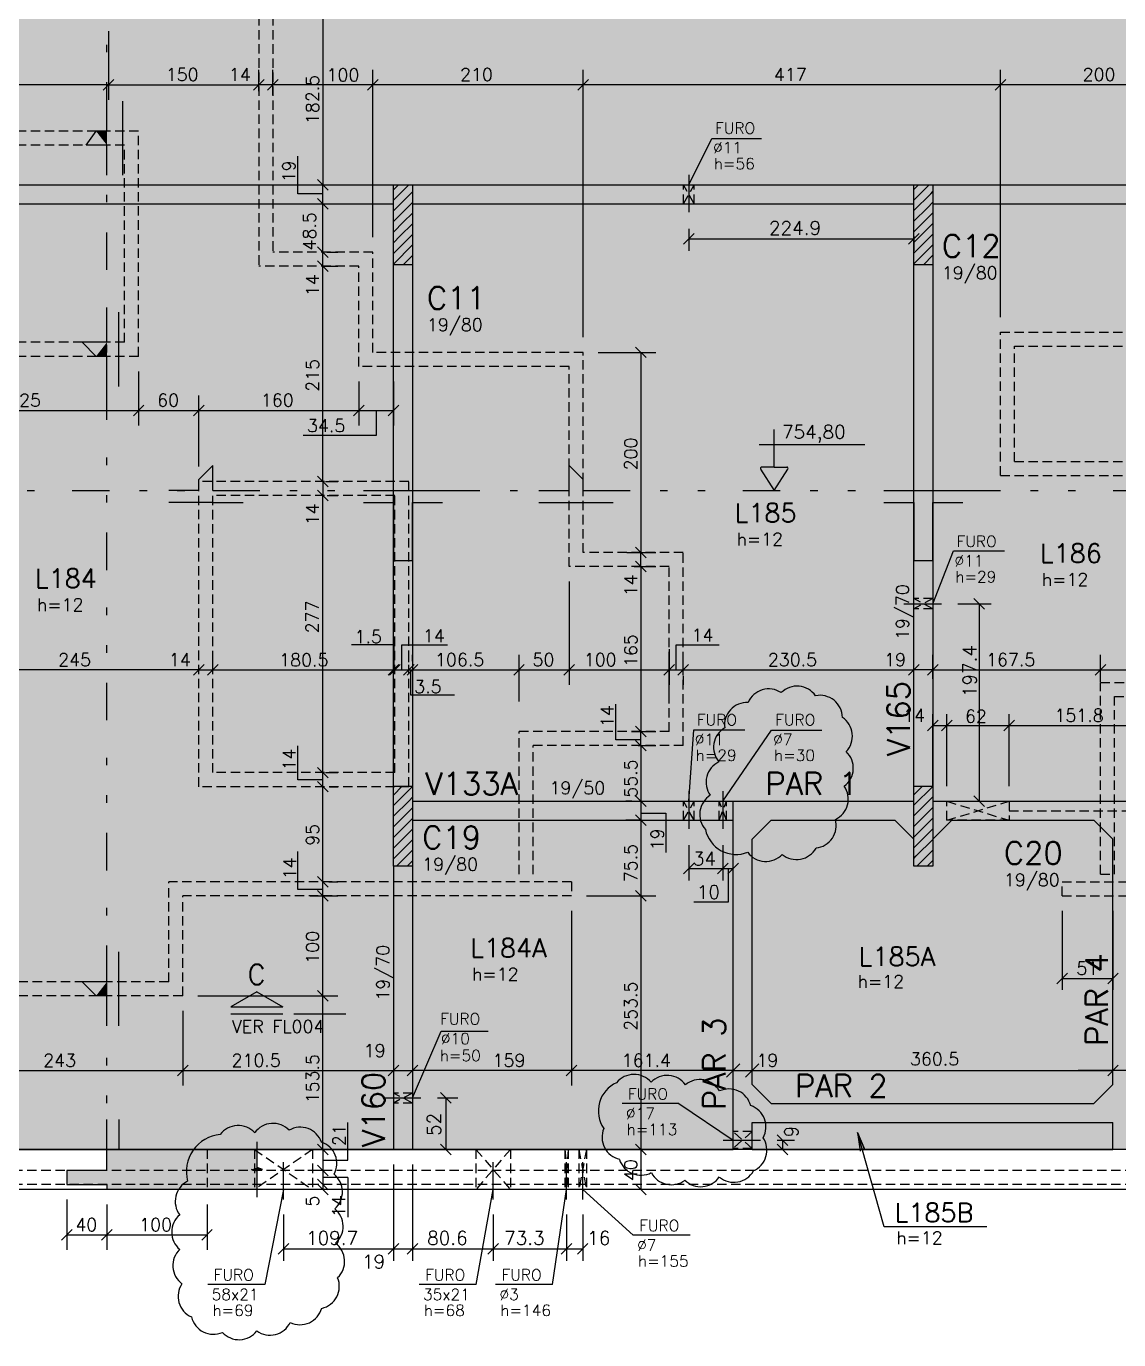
# Model space of a CAD drawing. Extents: x 64041 to 73506, y 0 to 6308.
# Drawn here: x 65851 to 66943, y 1358 to 2670 of the extents above; entities that cross this region are included whole.
import ezdxf

# ---------------------------------------------------------------- set-up
doc = ezdxf.new("R2010")
doc.units = 0
doc.header["$LTSCALE"] = 75
doc.header["$MEASUREMENT"] = 0
doc.linetypes.add('ESTILO_TQS_0004', pattern=[2, 0.5, -0.4, 0.1, -0.4, 0.1, -0.5])
doc.linetypes.add('HIDDEN2', pattern=[0.1875, 0.125, -0.0625])
doc.layers.get('0').update_dxf_attribs({"color": 3, "linetype": 'CONTINUOUS'})
for name, color, linetype in [('1', 3, 'CONTINUOUS'), ('200', 1, 'HIDDEN2'), ('205', 1, 'ESTILO_TQS_0004'), ('210', 3, 'HIDDEN2'), ('212', 3, 'CONTINUOUS'), ('213', 3, 'CONTINUOUS'), ('216', 3, 'CONTINUOUS'), ('220', 5, 'CONTINUOUS'), ('221', 1, 'CONTINUOUS'), ('222', 6, 'CONTINUOUS'), ('226', 4, 'CONTINUOUS'), ('231', 1, 'CONTINUOUS'), ('233', 6, 'CONTINUOUS'), ('249', 1, 'CONTINUOUS'), ('250', 1, 'CONTINUOUS'), ('253', 253, 'CONTINUOUS')]:
    doc.layers.add(name, color=color, linetype=linetype)
doc.layers.add('112', color=7, linetype='CONTINUOUS', true_color=0x9bed9e)
doc.styles.get("Standard").update_dxf_attribs({"font": 'ROMANS.SHX'})

# ---------------------------------------------------------------- blocks, each defined once
blk = doc.blocks.new('_HFD8E5DFE43-007', base_point=(210496.960555, 18146.312154))
for p, q in [((210266.009184, 16069.812084), (210281.517733, 16085.320633)), ((210266.009184, 16080.418686), (210270.911131, 16085.320633)), ((210282.79299, 16075.989288), (210285.009184, 16078.205483)), ((210266.009184, 16059.205483), (210282.79299, 16075.989288)), ((210279.489294, 16062.078991), (210285.009184, 16067.598881)), ((210266.009184, 16048.598881), (210279.489294, 16062.078991)), ((210276.185599, 16048.168694), (210285.009184, 16056.992279)), ((210266.009184, 16037.992279), (210276.185599, 16048.168694)), ((210272.881903, 16034.258396), (210285.009184, 16046.385678)), ((210266.009184, 16027.385678), (210272.881903, 16034.258396)), ((210266.274512, 16006.437802), (210285.009184, 16025.172474)), ((210269.578207, 16020.348099), (210285.009184, 16035.779076)), ((210266.009184, 16016.779076), (210269.578207, 16020.348099)), ((210275.763945, 16005.320633), (210285.009184, 16014.565872)), ((210266.009184, 16006.172474), (210266.274512, 16006.437802))]:
    blk.add_line(p, q)
blk = doc.blocks.new('_HFD8E5DFE43-008', base_point=(210496.960555, 18146.312154))
for p, q in [((210786.009184, 16070.0886), (210801.241378, 16085.320794)), ((210786.009184, 16080.695202), (210790.634776, 16085.320794)), ((210802.879067, 16076.351882), (210805.009184, 16078.481999)), ((210786.009184, 16059.481999), (210802.879067, 16076.351882)), ((210799.575372, 16062.441585), (210805.009184, 16067.875397)), ((210786.009184, 16048.875397), (210799.575372, 16062.441585)), ((210796.271676, 16048.531287), (210805.009184, 16057.268795)), ((210786.009184, 16038.268795), (210796.271676, 16048.531287)), ((210792.967981, 16034.62099), (210805.009184, 16046.662193)), ((210786.009184, 16027.662193), (210792.967981, 16034.62099)), ((210786.360589, 16006.800395), (210805.009184, 16025.44899)), ((210789.664285, 16020.710693), (210805.009184, 16036.055592)), ((210786.009184, 16017.055592), (210789.664285, 16020.710693)), ((210795.48759, 16005.320794), (210805.009184, 16014.842388)), ((210786.009184, 16006.44899), (210786.360589, 16006.800395))]:
    blk.add_line(p, q)
blk = doc.blocks.new('_HFD8E5DFE43-015', base_point=(210496.960555, 18146.312154))
for p, q in [((210266.009184, 15486.44899), (210274.880827, 15495.320633)), ((210266.009184, 15475.842388), (210284.860223, 15494.693427)), ((210284.860223, 15494.693427), (210285.009184, 15494.842388)), ((210266.009184, 15465.235786), (210281.556527, 15480.783129)), ((210281.556527, 15480.783129), (210285.009184, 15484.235786)), ((210266.009184, 15454.629185), (210278.252831, 15466.872832)), ((210274.949136, 15452.962535), (210285.009184, 15463.022583)), ((210278.252831, 15466.872832), (210285.009184, 15473.629185)), ((210266.009184, 15444.022583), (210274.949136, 15452.962535)), ((210271.64544, 15439.052237), (210285.009184, 15452.415981)), ((210266.009184, 15433.415981), (210271.64544, 15439.052237)), ((210268.341745, 15425.14194), (210285.009184, 15441.80938)), ((210266.009184, 15422.80938), (210268.341745, 15425.14194)), ((210269.127039, 15415.320633), (210285.009184, 15431.202778)), ((210279.733641, 15415.320633), (210285.009184, 15420.596176))]:
    blk.add_line(p, q)
blk = doc.blocks.new('_HFD8E5DFE43-016', base_point=(210496.960555, 18146.312154))
for p, q in [((210786.059071, 15486.775393), (210794.604311, 15495.320633)), ((210786.059071, 15476.168791), (210805.011776, 15495.121496)), ((210805.011776, 15495.121496), (210805.059071, 15495.168791)), ((210786.059071, 15465.562189), (210801.708081, 15481.211199)), ((210798.404385, 15467.300901), (210805.059071, 15473.955588)), ((210801.708081, 15481.211199), (210805.059071, 15484.562189)), ((210786.059071, 15454.955588), (210798.404385, 15467.300901)), ((210795.100689, 15453.390604), (210805.059071, 15463.348986)), ((210786.059071, 15444.348986), (210795.100689, 15453.390604)), ((210791.796994, 15439.480307), (210805.059071, 15452.742384)), ((210786.059071, 15433.742384), (210791.796994, 15439.480307)), ((210788.493298, 15425.570009), (210805.059071, 15442.135782)), ((210786.059071, 15423.135782), (210788.493298, 15425.570009)), ((210788.850523, 15415.320633), (210805.059071, 15431.529181)), ((210799.457125, 15415.320633), (210805.059071, 15420.922579))]:
    blk.add_line(p, q)

msp = doc.modelspace()

# ---------------------------------------------------------------- linework, layer by layer
for p, q in [((66055.7, 1683.3), (66107.7, 1683.3)), ((66118.7, 1683.3), (66170.7, 1683.3))]:
    msp.add_line(p, q)
at = {"layer": '1'}
for p, q in [((65717.1, 2511.9), (66065.3, 2511.9)), ((66061.3, 2511.9), (66218.1, 2511.9)), ((66237.1, 2511.9), (66738.1, 2511.9)), ((66757.1, 2511.9), (67258.1, 2511.9)), ((65717.1, 2492.9), (66218.1, 2492.9)), ((66237.1, 2492.9), (66738.1, 2492.9)), ((66757.1, 2492.9), (67258.1, 2492.9)), ((66218.1, 1910.9), (66218.1, 2431.9)), ((66237.1, 2431.9), (66237.1, 1910.9)), ((66738.1, 1910.9), (66738.1, 2431.9)), ((66757.1, 2431.9), (66757.1, 1910.9)), ((66237.1, 1895.8), (66557.5, 1895.8)), ((66237.1, 1876.8), (66557.5, 1876.8)), ((66218.1, 1830.9), (66218.1, 1547.8)), ((66237.1, 1830.9), (66237.1, 1547.8))]:
    msp.add_line(p, q, dxfattribs=at)
at = {"layer": '112'}
for points in [[(69349.9, 3278.9), (66557.5, 1895.8), (64760.8, 3191.4)], [(67465, 1895.8), (66557.5, 1895.8), (69349.9, 3278.9)], [(66557.5, 1895.8), (66557.5, 1547.8), (64760.8, 3191.4)], [(64760.8, 3191.4), (66557.5, 1547.8), (64760.8, 1547.8)], [(66557.5, 1547.8), (66557.5, 1547.8), (66557.5, 1895.8)], [(66557.5, 1547.8), (66557.5, 1895.8), (67465, 1895.8)], [(66557.5, 1547.8), (67465, 1895.8), (67465, 1547.8)]]:
    msp.add_solid(points, dxfattribs=at)
at = {"layer": '200'}
for p, q in [((66518.5, 2492.9), (66508, 2511.9)), ((66508, 2492.9), (66518.5, 2511.9)), ((66757.1, 2098.5), (66738.1, 2088)), ((66757.1, 2088), (66738.1, 2098.5)), ((66518.5, 1876.8), (66508, 1895.8)), ((66508, 1876.8), (66518.5, 1895.8)), ((66550.9, 1876.8), (66543.7, 1895.8)), ((66543.7, 1876.8), (66550.9, 1895.8)), ((66771.1, 1876.8), (66833.2, 1895.8)), ((66771.1, 1895.8), (66833.2, 1876.8)), ((66833.2, 1886.3), (66985.1, 1886.3)), ((66237.1, 1604.3), (66218.1, 1594.3)), ((66237.1, 1594.3), (66218.1, 1604.3)), ((66576.5, 1565.8), (66557.5, 1548.8)), ((66576.5, 1548.8), (66557.5, 1565.8)), ((66079.4, 1547.8), (66137.4, 1507.8)), ((66137.4, 1547.8), (66079.4, 1507.8)), ((66300.5, 1547.8), (66335, 1507.8)), ((66335, 1547.8), (66300.5, 1507.8)), ((66389.5, 1547.8), (66392.7, 1507.8)), ((66392.7, 1547.8), (66389.5, 1507.8)), ((66403.4, 1547.8), (66410.9, 1507.8)), ((66410.9, 1547.8), (66403.4, 1507.8))]:
    msp.add_line(p, q, dxfattribs=at)
at = {"layer": '205'}
for p, q in [((65931.9, 1526.8), (65931.9, 3220.4)), ((66513.2, 2521.9), (66513.2, 2482.9)), ((65747.1, 2206.3), (66188.1, 2206.3)), ((66267.1, 2206.3), (66708.1, 2206.3)), ((66787.1, 2206.3), (67228.1, 2206.3)), ((66728.1, 2093.2), (66767.1, 2093.2)), ((66513.2, 1905.8), (66513.2, 1866.8)), ((66547.3, 1905.8), (66547.3, 1866.8)), ((66208.1, 1599.5), (66247.1, 1599.5)), ((66108.4, 1497.8), (66108.4, 1557.8)), ((66317.7, 1497.8), (66317.7, 1557.8)), ((66391.1, 1497.8), (66391.1, 1557.8)), ((66407.2, 1497.8), (66407.2, 1557.8)), ((66547.5, 1557.3), (66586.5, 1557.3))]:
    msp.add_line(p, q, dxfattribs=at)
at = {"layer": '210'}
for p, q in [((66097.6, 2694.4), (66097.6, 2444.4)), ((66083.6, 2680.4), (66083.6, 2430.4)), ((65963.6, 2565.4), (65738.6, 2565.4)), ((65963.6, 2340.4), (65963.6, 2565.4)), ((65949.6, 2551.4), (65752.6, 2551.4)), ((65949.6, 2354.4), (65949.6, 2551.4)), ((66508, 2492.9), (66508, 2511.9)), ((66518.5, 2492.9), (66518.5, 2511.9)), ((66197.6, 2444.4), (66097.6, 2444.4)), ((66197.6, 2344.4), (66197.6, 2444.4)), ((66183.6, 2430.4), (66083.6, 2430.4)), ((66183.6, 2330.4), (66183.6, 2430.4)), ((66824.6, 2221.4), (66824.6, 2364.4)), ((66824.6, 2364.4), (67024.6, 2364.4)), ((65949.6, 2354.4), (65752.6, 2354.4)), ((66838.6, 2235.4), (66838.6, 2350.4)), ((66838.6, 2350.4), (67038.6, 2350.4)), ((65963.6, 2340.4), (65738.6, 2340.4)), ((66407.6, 2344.4), (66197.6, 2344.4)), ((66407.6, 2144.4), (66407.6, 2344.4)), ((66393.6, 2330.4), (66183.6, 2330.4)), ((66393.6, 2130.4), (66393.6, 2330.4)), ((66838.6, 2235.4), (66999.6, 2235.4)), ((66824.6, 2221.4), (66985.6, 2221.4)), ((66233.6, 2215.4), (66023.6, 2215.4)), ((66023.6, 1910.4), (66023.6, 2215.4)), ((66233.6, 1910.4), (66233.6, 2215.4)), ((66219.6, 2201.4), (66037.6, 2201.4)), ((66037.6, 1924.4), (66037.6, 2201.4)), ((66219.6, 1924.4), (66219.6, 2201.4)), ((66507.6, 2144.4), (66407.6, 2144.4)), ((66507.6, 1951.4), (66507.6, 2144.4)), ((66493.6, 2130.4), (66393.6, 2130.4)), ((66493.6, 1965.4), (66493.6, 2130.4)), ((66757.1, 2098.5), (66738.1, 2098.5)), ((66757.1, 2088), (66738.1, 2088)), ((66924.6, 1822.9), (66924.6, 2014.4)), ((66924.6, 2014.4), (66985.6, 2014.4)), ((66938.6, 1822.9), (66938.6, 2000.4)), ((66938.6, 2000.4), (66999.6, 2000.4)), ((66493.6, 1965.4), (66343.6, 1965.4)), ((66343.6, 1822.9), (66343.6, 1965.4)), ((66507.6, 1951.4), (66357.6, 1951.4)), ((66357.6, 1822.9), (66357.6, 1951.4)), ((66219.6, 1924.4), (66037.6, 1924.4)), ((66233.6, 1910.4), (66023.6, 1910.4)), ((66508, 1876.8), (66508, 1895.8)), ((66518.5, 1876.8), (66518.5, 1895.8)), ((66543.7, 1876.8), (66543.7, 1895.8)), ((66550.9, 1876.8), (66550.9, 1895.8)), ((66396.1, 1815.4), (65993.6, 1815.4)), ((65993.6, 1715.4), (65993.6, 1815.4)), ((66396.1, 1815.4), (66396.1, 1801.4)), ((66886.1, 1815.4), (67138.6, 1815.4)), ((66886.1, 1801.4), (66886.1, 1815.4)), ((66924.6, 1822.9), (66938.6, 1822.9)), ((66396.1, 1801.4), (66007.6, 1801.4)), ((66007.6, 1701.4), (66007.6, 1801.4)), ((66886.1, 1801.4), (67124.6, 1801.4)), ((65993.6, 1715.4), (65778.6, 1715.4)), ((66007.6, 1701.4), (65764.6, 1701.4)), ((66237.1, 1604.3), (66218.1, 1604.3)), ((66237.1, 1594.3), (66218.1, 1594.3)), ((66576.5, 1565.8), (66557.5, 1565.8)), ((66576.5, 1548.8), (66557.5, 1548.8)), ((66031.9, 1547.8), (66031.9, 1507.8)), ((66079.4, 1547.8), (66079.4, 1507.8)), ((66137.4, 1547.8), (66137.4, 1507.8)), ((66300.5, 1547.8), (66300.5, 1507.8)), ((66335, 1547.8), (66335, 1507.8)), ((66389.5, 1547.8), (66389.5, 1507.8)), ((66392.7, 1547.8), (66392.7, 1507.8)), ((66403.4, 1547.8), (66403.4, 1507.8)), ((66410.9, 1547.8), (66410.9, 1507.8)), ((68097.6, 1526.8), (64610, 1526.8)), ((68083.6, 1512.8), (64610, 1512.8))]:
    msp.add_line(p, q, dxfattribs=at)
msp.add_lwpolyline([(66771.1, 1895.8), (66833.2, 1895.8), (66833.2, 1876.8), (66771.1, 1876.8), (66771.1, 1895.8)], dxfattribs=at)
at = {"layer": '216'}
for p, q in [((65928.3, 2606.5), (65938.9, 2617.1)), ((65938.9, 2617.1), (65928.3, 2606.5)), ((66088.9, 2617.1), (66078.3, 2606.5)), ((66078.3, 2606.5), (66088.9, 2617.1)), ((66102.9, 2617.1), (66092.3, 2606.5)), ((66102.9, 2617.1), (66092.3, 2606.5)), ((66202.9, 2617.1), (66192.3, 2606.5)), ((66202.9, 2617.1), (66192.3, 2606.5)), ((66412.9, 2617.1), (66402.3, 2606.5)), ((66412.9, 2617.1), (66402.3, 2606.5)), ((66829.9, 2617.1), (66819.3, 2606.5)), ((66829.9, 2617.1), (66819.3, 2606.5)), ((66152.9, 2506.6), (66142.3, 2517.2)), ((66142.3, 2517.2), (66152.9, 2506.6)), ((66152.9, 2487.6), (66142.3, 2498.2)), ((66152.9, 2487.6), (66142.3, 2498.2)), ((66507.9, 2452.6), (66518.5, 2463.2)), ((66732.8, 2452.6), (66743.4, 2463.2)), ((66152.9, 2439.1), (66142.3, 2449.7)), ((66152.9, 2439.1), (66142.3, 2449.7)), ((66152.9, 2425.1), (66142.3, 2435.7)), ((66152.9, 2425.1), (66142.3, 2435.7)), ((66460.1, 2349.7), (66470.7, 2339.1)), ((65958.3, 2281.1), (65968.9, 2291.7)), ((65958.3, 2281.1), (65968.9, 2291.7)), ((66018.3, 2281.1), (66028.9, 2291.7)), ((66018.3, 2281.1), (66028.9, 2291.7)), ((66178.3, 2281.1), (66188.9, 2291.7)), ((66178.3, 2281.1), (66188.9, 2291.7)), ((66212.8, 2281.1), (66223.4, 2291.7)), ((66142.3, 2220.7), (66152.9, 2210.1)), ((66152.9, 2210.1), (66142.3, 2220.7)), ((66152.9, 2196.1), (66142.3, 2206.7)), ((66142.3, 2206.7), (66152.9, 2196.1)), ((66460.1, 2149.7), (66470.7, 2139.1)), ((66470.7, 2139.1), (66460.1, 2149.7)), ((66460.1, 2135.7), (66470.7, 2125.1)), ((66470.7, 2125.1), (66460.1, 2135.7)), ((66798.1, 2098.5), (66808.7, 2087.9)), ((66028.9, 2032.4), (66018.3, 2021.8)), ((66018.3, 2021.8), (66028.9, 2032.4)), ((66032.3, 2021.8), (66042.9, 2032.4)), ((66212.8, 2021.8), (66223.4, 2032.4)), ((66223.4, 2032.4), (66212.8, 2021.8)), ((66212.8, 2021.8), (66223.4, 2032.4)), ((66224.9, 2032.4), (66214.3, 2021.8)), ((66214.3, 2021.8), (66224.9, 2032.4)), ((66228.3, 2021.8), (66238.9, 2032.4)), ((66228.3, 2021.8), (66238.9, 2032.4)), ((66231.8, 2021.8), (66242.4, 2032.4)), ((66231.8, 2021.8), (66242.4, 2032.4)), ((66338.3, 2021.8), (66348.9, 2032.4)), ((66338.3, 2021.8), (66348.9, 2032.4)), ((66338.3, 2021.8), (66348.9, 2032.4)), ((66388.3, 2021.8), (66398.9, 2032.4)), ((66388.3, 2021.8), (66398.9, 2032.4)), ((66488.3, 2021.8), (66498.9, 2032.4)), ((66488.3, 2021.8), (66498.9, 2032.4)), ((66488.3, 2021.8), (66498.9, 2032.4)), ((66488.3, 2021.8), (66498.9, 2032.4)), ((66502.3, 2021.8), (66512.9, 2032.4)), ((66502.3, 2021.8), (66512.9, 2032.4)), ((66502.3, 2021.8), (66512.9, 2032.4)), ((66732.8, 2021.8), (66743.4, 2032.4)), ((66743.4, 2032.4), (66732.8, 2021.8)), ((66762.4, 2032.4), (66751.8, 2021.8)), ((66751.8, 2021.8), (66762.4, 2032.4)), ((66751.8, 2021.8), (66762.4, 2032.4)), ((66919.3, 2021.8), (66929.9, 2032.4)), ((66919.3, 2021.8), (66929.9, 2032.4)), ((66460.1, 1970.7), (66470.7, 1960.1)), ((66470.7, 1960.1), (66460.1, 1970.7)), ((66751.8, 1966.2), (66762.4, 1976.8)), ((66765.8, 1966.2), (66776.4, 1976.8)), ((66765.8, 1966.2), (66776.4, 1976.8)), ((66827.9, 1966.2), (66838.5, 1976.8)), ((66827.9, 1966.2), (66838.5, 1976.8)), ((66460.1, 1956.7), (66470.7, 1946.1)), ((66470.7, 1946.1), (66460.1, 1956.7)), ((66152.9, 1919.1), (66142.3, 1929.7)), ((66152.9, 1919.1), (66142.3, 1929.7)), ((66152.9, 1905.1), (66142.3, 1915.7)), ((66152.9, 1905.1), (66142.3, 1915.7)), ((66460.1, 1901.1), (66470.7, 1890.5)), ((66460.1, 1901.1), (66470.7, 1890.5)), ((66798.1, 1901.1), (66808.7, 1890.5)), ((66460.1, 1882.1), (66470.7, 1871.5)), ((66460.1, 1882.1), (66470.7, 1871.5)), ((66507.9, 1823.3), (66518.5, 1834)), ((66542, 1823.3), (66552.6, 1834)), ((66542, 1823.3), (66552.6, 1834)), ((66552.2, 1823.3), (66562.8, 1834)), ((66152.9, 1810.1), (66142.3, 1820.7)), ((66152.9, 1810.1), (66142.3, 1820.7)), ((66152.9, 1796.1), (66142.3, 1806.7)), ((66152.9, 1796.1), (66142.3, 1806.7)), ((66460.1, 1806.7), (66470.7, 1796.1)), ((66460.1, 1806.7), (66470.7, 1796.1)), ((66880.8, 1713.3), (66891.4, 1723.9)), ((66931.7, 1713.3), (66942.3, 1723.9)), ((66152.9, 1696.1), (66142.3, 1706.7)), ((66152.9, 1696.1), (66142.3, 1706.7)), ((66002.3, 1621.4), (66012.9, 1632)), ((66002.3, 1621.4), (66012.9, 1632)), ((66212.8, 1621.4), (66223.4, 1632)), ((66212.8, 1621.4), (66223.4, 1632)), ((66231.8, 1621.4), (66242.4, 1632)), ((66242.4, 1632), (66231.8, 1621.4)), ((66401.4, 1632), (66390.8, 1621.4)), ((66401.4, 1632), (66390.8, 1621.4)), ((66550.9, 1620.1), (66564.1, 1633.4)), ((66562.8, 1632), (66552.2, 1621.4)), ((66569.9, 1620.1), (66583.1, 1633.4)), ((66931.7, 1621.4), (66942.3, 1632)), ((66942.3, 1632), (66931.7, 1621.4)), ((66265.3, 1604.8), (66275.9, 1594.2)), ((66601.4, 1562.6), (66612, 1552)), ((66142.3, 1553.1), (66152.9, 1542.5)), ((66142.3, 1553.1), (66152.9, 1542.5)), ((66152.9, 1542.5), (66142.3, 1553.1)), ((66265.3, 1553.1), (66275.9, 1542.5)), ((66460.1, 1553.1), (66470.7, 1542.5)), ((66460.1, 1553.1), (66470.7, 1542.5)), ((66601.4, 1553.1), (66612, 1542.5)), ((66142.3, 1532.1), (66152.9, 1521.5)), ((66142.3, 1532.1), (66152.9, 1521.5)), ((66142.3, 1518.1), (66152.9, 1507.5)), ((66142.3, 1518.1), (66152.9, 1507.5)), ((66142.3, 1513.1), (66152.9, 1502.5)), ((66460.1, 1513.1), (66470.7, 1502.5)), ((65886.6, 1457.2), (65897.2, 1467.8)), ((65926.6, 1457.2), (65937.2, 1467.8)), ((65926.6, 1457.2), (65937.2, 1467.8)), ((66026.6, 1457.2), (66037.2, 1467.8)), ((66103.1, 1443.4), (66113.7, 1454)), ((66212.8, 1443.4), (66223.4, 1454)), ((66212.8, 1443.4), (66223.4, 1454)), ((66231.8, 1443.4), (66242.4, 1454)), ((66231.8, 1443.4), (66242.4, 1454)), ((66312.4, 1443.4), (66323.1, 1454)), ((66312.4, 1443.4), (66323.1, 1454)), ((66385.7, 1443.4), (66396.4, 1454)), ((66385.7, 1443.4), (66396.4, 1454)), ((66401.9, 1443.4), (66412.5, 1454))]:
    msp.add_line(p, q, dxfattribs=at)
at = {"layer": '220'}
for p, q in [((65931.9, 2565.4), (65931.9, 2595.4)), ((65947.9, 2521.4), (65947.9, 2595.4)), ((65911, 2551.4), (65921, 2565.4)), ((65931.9, 2565.4), (65921, 2565.4)), ((65931.9, 2551.4), (65911, 2551.4)), ((65931.9, 2521.3), (65931.9, 2551.4)), ((65931.9, 2354.4), (65931.9, 2384.4)), ((65943.9, 2354.4), (65943.9, 2384.4)), ((65931.9, 2354.4), (65907, 2354.4)), ((65921, 2340.4), (65907, 2354.4)), ((65943.9, 2310.4), (65943.9, 2354.4)), ((65931.9, 2340.4), (65921, 2340.4)), ((65931.9, 2310.4), (65931.9, 2340.4)), ((66037.6, 2231.2), (66023.6, 2217.2)), ((66037.6, 2206.3), (66037.6, 2231.2)), ((66393.6, 2206.3), (66393.6, 2231.2)), ((66393.6, 2231.2), (66407.6, 2217.2)), ((66023.6, 2206.3), (65993.6, 2206.3)), ((66023.6, 2206.3), (66023.6, 2217.2)), ((66037.6, 2206.3), (66068.1, 2206.3)), ((66188.1, 2206.3), (66267.1, 2206.3)), ((66363.5, 2206.3), (66393.6, 2206.3)), ((66407.6, 2206.3), (66407.6, 2217.2)), ((66407.6, 2206.3), (66437.6, 2206.3)), ((66708.1, 2206.3), (66787.1, 2206.3)), ((66037.6, 2194.3), (65993.6, 2194.3)), ((66037.6, 2194.3), (66068.1, 2194.3)), ((66363.5, 2194.3), (66393.6, 2194.3)), ((66393.6, 2194.3), (66437.6, 2194.3)), ((66557.5, 1547.8), (66557.5, 1895.8)), ((66557.5, 1895.8), (66738.1, 1895.8)), ((66757.2, 1895.8), (67258.1, 1895.8)), ((66576.5, 1857.8), (66595.5, 1876.8)), ((66595.5, 1876.8), (66719.1, 1876.8)), ((66719.1, 1876.8), (66738.1, 1857.8)), ((66757.1, 1857.8), (66776.1, 1876.8)), ((66776.1, 1876.8), (66918, 1876.8)), ((66918, 1876.8), (66937, 1857.8)), ((66576.5, 1612.8), (66576.5, 1857.8)), ((66937, 1612.8), (66937, 1857.8)), ((65931.9, 1715.4), (65931.9, 1745.4)), ((65943.9, 1715.4), (65943.9, 1745.4)), ((65931.9, 1715.4), (65907, 1715.4)), ((65921, 1701.4), (65907, 1715.4)), ((65943.9, 1671.4), (65943.9, 1715.4)), ((65931.9, 1701.4), (65921, 1701.4)), ((65931.9, 1671.4), (65931.9, 1701.4)), ((66576.5, 1612.8), (66595.5, 1593.8)), ((66937, 1612.8), (66918, 1593.8)), ((66595.5, 1593.8), (66918, 1593.8)), ((65931.9, 1526.8), (65931.9, 1577.8)), ((65943.9, 1577.8), (65943.9, 1547.8)), ((66576.5, 1574.8), (66937, 1574.8)), ((66576.5, 1547.8), (66576.5, 1574.8)), ((66937, 1547.8), (66937, 1574.8)), ((68118.6, 1547.8), (64649.9, 1547.8)), ((64653.9, 1547.8), (66557.5, 1547.8)), ((66576.5, 1547.8), (66937, 1547.8)), ((65931.9, 1512.8), (65931.9, 1507.8)), ((68078.6, 1507.8), (64610, 1507.8)), ((68118.6, 1507.8), (64610, 1507.8))]:
    msp.add_line(p, q, dxfattribs=at)
for points in [[(66188.1, 2194.3), (66188.1, 2194.3), (66218.1, 2194.3), (66218.1, 2136.3), (66237.1, 2136.3), (66237.1, 2194.3), (66267.1, 2194.3)], [(66708.1, 2194.3), (66708.1, 2194.3), (66738.1, 2194.3), (66738.1, 2136.3), (66757.1, 2136.3), (66757.1, 2194.3), (66787.1, 2194.3)], [(65931.9, 1526.8), (65891.9, 1526.8), (65891.9, 1512.8), (65931.9, 1512.8)]]:
    msp.add_lwpolyline(points, dxfattribs=at)
at = {"layer": '221'}
for p, q in [((66513.2, 2511.9), (66536.2, 2558)), ((66536.2, 2558), (66586, 2558)), ((66757.1, 2093.2), (66777.8, 2146)), ((66777.8, 2146), (66828.6, 2146)), ((66513.2, 1895.8), (66518.3, 1967.3)), ((66518.3, 1967.3), (66569.3, 1967.3)), ((66547.3, 1895.8), (66596, 1966.7)), ((66596, 1966.7), (66646, 1966.7)), ((66237.1, 1599.5), (66265.7, 1666.2)), ((66265.7, 1666.2), (66312.8, 1666.2)), ((66503.4, 1593.7), (66446.5, 1593.7)), ((66503.4, 1593.7), (66557.6, 1557.3)), ((66108.4, 1507.8), (66089.6, 1412.8)), ((66300.7, 1412.8), (66317.8, 1507.8)), ((66377.1, 1412.8), (66391.1, 1507.9)), ((66457.7, 1462.1), (66407.2, 1507.8)), ((66514.6, 1462.1), (66457.7, 1462.1)), ((66089.6, 1412.8), (66032.7, 1412.8)), ((66300.7, 1412.8), (66243.8, 1412.8)), ((66377.1, 1412.8), (66320.2, 1412.8))]:
    msp.add_line(p, q, dxfattribs=at)
msp.add_lwpolyline([(66081.9, 1500.3), (66081.9, 1526.1), (66076.4, 1528), (66087.4, 1528), (66081.9, 1529.8), (66081.9, 1555.4)], dxfattribs=at)
at = {"layer": '221', "linetype": 'Continuous'}
for centre, radius, start, end in [((66593.1, 1985.6), 22.5, 56.6538, 156.6538), ((66621.4, 1988.4), 22.5, 34.8713, 134.8713), ((66644.2, 1979.2), 22.5, 1.1204, 101.1204), ((66571.4, 1972), 22.5, 87.3285, 187.3285), ((66560.5, 1949.7), 22.5, 120.2871, 220.2871), ((66654.2, 1960.9), 22.5, 316.3885, 56.3885), ((66655.1, 1929), 22.5, 306.7596, 46.7596), ((66553, 1914.9), 22.5, 115.6709, 215.6709), ((66650.1, 1898.1), 22.5, 295.0582, 35.0582), ((66546.6, 1882.7), 22.5, 121.8699, 221.8699), ((66638, 1871.5), 22.5, 276.0321, 16.0321), ((66560.5, 1874), 31.3, 191.7061, 291.7061), ((66590.2, 1858.2), 22.5, 216.3641, 316.3641), ((66620.8, 1860.1), 22.5, 230.6343, 330.6343), ((66453.9, 1586.3), 31.1, 114.3628, 214.3628), ((66458.6, 1600.4), 22.5, 40.9094, 140.9094), ((66491.7, 1599.4), 22.5, 35.7325, 135.7325), ((66524.3, 1595.2), 22.5, 29.5882, 129.5882), ((66553.3, 1585.9), 22.5, 14.8116, 114.8116), ((66567.8, 1570.4), 22.5, 331.0976, 71.0976), ((66048.4, 1525.7), 37.2, 95.0098, 195.0098), ((66063.1, 1549.3), 22.5, 43.0665, 143.0665), ((66097.8, 1551.5), 22.5, 44.1414, 144.1414), ((66125.1, 1547.6), 22.5, 19.7593, 119.7593), ((66449, 1560), 22.5, 157.0499, 257.0499), ((66139.1, 1533.9), 22.5, 331.415, 71.415), ((66568.7, 1547.1), 22.5, 293.4895, 33.4895), ((66465.4, 1544.7), 22.5, 197.3392, 297.3392), ((66144.7, 1505.6), 22.5, 311.0567, 51.0567), ((66495.8, 1535.1), 22.5, 207.3631, 307.3631), ((66558.2, 1537.6), 22.5, 230.1384, 330.1384), ((66022.6, 1496), 22.5, 116.7834, 216.7834), ((66525.2, 1533.2), 22.5, 225.2647, 325.2647), ((66145.4, 1471.1), 22.5, 311.192, 51.192), ((66019.1, 1465.3), 22.5, 130.1792, 230.1792), ((66020.2, 1431.8), 22.5, 133.7005, 233.7005), ((66146.9, 1436.1), 22.5, 313.5613, 53.5613), ((66141.6, 1411.1), 22.5, 282.6016, 22.6016), ((66025.5, 1401.1), 22.5, 145.9783, 245.9783), ((66038.3, 1385.7), 22.5, 193.3593, 293.3593), ((66124.9, 1395.3), 22.5, 244.1713, 344.1713), ((66063.8, 1380.3), 22.5, 222.5534, 322.5534), ((66094.8, 1384.8), 22.5, 234.2043, 334.2043)]:
    msp.add_arc(centre, radius, start, end, dxfattribs=at)
at = {"layer": '222'}
for points in [[(66218.1, 2431.9), (66218.1, 2511.9), (66237.1, 2511.9), (66237.1, 2431.9), (66218.1, 2431.9)], [(66738.1, 2431.9), (66738.1, 2511.9), (66757.1, 2511.9), (66757.1, 2431.9), (66738.1, 2431.9)], [(66218.1, 1830.9), (66218.1, 1910.9), (66237.1, 1910.9), (66237.1, 1830.9), (66218.1, 1830.9)], [(66738.1, 1830.9), (66738.1, 1910.9), (66757.1, 1910.9), (66757.1, 1830.9), (66738.1, 1830.9)]]:
    msp.add_lwpolyline(points, dxfattribs=at)
at = {"layer": '226'}
for p, q in [((66081.7, 1705.5), (66055.7, 1690.5)), ((66081.7, 1705.5), (66107.7, 1690.5)), ((66055.7, 1690.5), (66107.7, 1690.5))]:
    msp.add_line(p, q, dxfattribs=at)
at = {"layer": '231'}
for p, q in [((66598.6, 2229.8), (66598.6, 2267.3)), ((66583.6, 2252.3), (66689, 2252.3)), ((66585, 2227.7), (66598.6, 2206.3)), ((66598.6, 2229.8), (66586.2, 2229.8)), ((66598.6, 2229.8), (66611, 2229.8)), ((66598.6, 2206.3), (66612.2, 2227.7))]:
    msp.add_line(p, q, dxfattribs=at)
for centre, start, end in [((66586.2, 2228.4), 90, 212.377), ((66611, 2228.4), 327.6277, 90)]:
    msp.add_arc(centre, 1.36, start, end, dxfattribs=at)
at = {"layer": '249'}
msp.add_lwpolyline([(66811.1, 1470.7), (66708.5, 1470.7), (66681.7, 1564.8), (66689.1, 1547.6), (66681.7, 1564.8), (66684.4, 1546.2)], dxfattribs=at)
at = {"layer": '250'}
for p, q in [((66147.6, 2694.4), (66147.6, 2511.9)), ((65933.6, 2665.4), (65933.6, 2596.8)), ((65933.6, 2665.4), (65933.6, 2596.8)), ((66083.6, 2605.4), (66083.6, 2626.8)), ((66097.6, 2601.5), (66097.6, 2626.8)), ((66097.6, 2602.5), (66097.6, 2626.8)), ((66197.6, 2459.4), (66197.6, 2626.8)), ((66197.6, 2595.7), (66197.6, 2626.8)), ((66407.6, 2359.4), (66407.6, 2626.8)), ((66407.6, 2359.4), (66407.6, 2626.8)), ((66824.6, 2379.4), (66824.6, 2626.8)), ((66824.6, 2379.4), (66824.6, 2626.8)), ((65933.6, 2611.8), (65718.6, 2611.8)), ((65933.6, 2611.8), (66083.6, 2611.8)), ((66097.6, 2611.8), (66083.6, 2611.8)), ((66197.6, 2611.8), (66097.6, 2611.8)), ((66407.6, 2611.8), (66197.6, 2611.8)), ((66824.6, 2611.8), (66407.6, 2611.8)), ((67024.6, 2611.8), (66824.6, 2611.8)), ((66122.6, 2502.7), (66122.6, 2540.4)), ((66144.1, 2511.9), (66162.6, 2511.9)), ((66145.2, 2511.9), (66162.6, 2511.9)), ((66147.6, 2492.9), (66147.6, 2511.9)), ((66147.6, 2502.7), (66122.6, 2502.7)), ((66142.7, 2492.9), (66162.6, 2492.9)), ((66147.6, 2444.4), (66147.6, 2492.9)), ((66158.3, 2492.9), (66162.6, 2492.9)), ((66513.2, 2467.9), (66513.2, 2445.9)), ((66513.2, 2457.9), (66738.1, 2457.9)), ((66738.1, 2460.4), (66738.1, 2445.9)), ((66147.6, 2430.4), (66147.6, 2444.4)), ((66151.6, 2444.4), (66162.6, 2444.4)), ((66152.8, 2444.4), (66162.6, 2444.4)), ((66147.6, 2215.4), (66147.6, 2430.4)), ((66148.6, 2430.4), (66162.6, 2430.4)), ((66148.6, 2430.4), (66162.6, 2430.4)), ((66422.6, 2344.4), (66480.4, 2344.4)), ((66465.4, 2344.4), (66465.4, 2144.4)), ((65963.6, 2325.4), (65963.6, 2271.4)), ((65963.6, 2325.4), (65963.6, 2271.4)), ((66183.6, 2315.4), (66183.6, 2271.4)), ((66183.6, 2315.4), (66183.6, 2271.4)), ((66218.1, 2315.4), (66218.1, 2271.4)), ((66023.6, 2230.4), (66023.6, 2301.4)), ((65738.6, 2286.4), (65963.6, 2286.4)), ((65963.6, 2286.4), (66023.6, 2286.4)), ((66023.6, 2286.4), (66183.6, 2286.4)), ((66183.6, 2286.4), (66218.1, 2286.4)), ((66200.8, 2286.4), (66200.8, 2261.4)), ((66200.8, 2261.4), (66127.8, 2261.4)), ((66147.6, 2215.4), (66147.6, 2201.4)), ((66150.2, 2215.4), (66162.6, 2215.4)), ((66150.4, 2215.4), (66162.6, 2215.4)), ((66147.6, 1924.4), (66147.6, 2201.4)), ((66151.9, 2201.4), (66162.6, 2201.4)), ((66153.7, 2201.4), (66162.6, 2201.4)), ((66451.4, 2144.4), (66480.4, 2144.4)), ((66465.4, 2130.4), (66465.4, 2144.4)), ((66466.1, 2144.4), (66480.4, 2144.4)), ((66458.6, 2130.4), (66480.4, 2130.4)), ((66464.5, 2130.4), (66480.4, 2130.4)), ((66465.4, 2130.4), (66465.4, 1965.4)), ((66393.6, 2115.4), (66393.6, 2012.1)), ((66393.6, 2115.4), (66393.6, 2012.1)), ((66782.1, 2093.2), (66815.4, 2093.2)), ((66803.4, 2093.2), (66803.4, 1895.8)), ((66218.8, 2052.1), (66176.3, 2052.1)), ((66218.8, 2027.1), (66218.8, 2052.1)), ((66226.6, 2027.1), (66226.6, 2052.1)), ((66226.6, 2052.1), (66272.3, 2052.1)), ((66493.6, 2047.9), (66493.6, 2012.1)), ((66500.6, 2027.1), (66500.6, 2052.1)), ((66500.6, 2052.1), (66543.4, 2052.1)), ((66023.6, 2038.8), (66023.6, 2042.1)), ((66037.6, 2040.7), (66037.6, 2042.1)), ((66037.6, 2032.9), (66037.6, 2042.1)), ((66037.6, 2029.1), (66037.6, 2042.1)), ((66218.1, 2020.4), (66218.1, 2042.1)), ((66218.1, 2039.1), (66218.1, 2042.1)), ((66218.1, 2025.4), (66218.1, 2042.1)), ((66219.6, 2039.1), (66219.6, 2042.1)), ((66219.6, 2038.4), (66219.6, 2042.1)), ((66233.6, 2034.7), (66233.6, 2042.1)), ((66233.6, 2035.8), (66233.6, 2042.1)), ((66237.1, 2035.7), (66237.1, 2042.1)), ((66343.6, 1995.4), (66343.6, 2042.1)), ((66343.6, 1995.4), (66343.6, 2042.1)), ((66493.6, 1995.4), (66493.6, 2042.1)), ((66493.6, 2033.7), (66493.6, 2042.1)), ((66507.6, 2036.2), (66507.6, 2042.1)), ((66507.6, 2023.2), (66507.6, 2042.1)), ((66738.1, 2029.2), (66738.1, 2042.1)), ((66738.1, 2033.1), (66738.1, 2042.1)), ((66757.1, 2033.4), (66757.1, 2042.1)), ((66757.1, 2033.1), (66757.1, 2042.1)), ((66757.1, 2018.3), (66757.1, 2042.1)), ((66924.6, 2018.9), (66924.6, 2042.1)), ((66924.6, 2015), (66924.6, 2042.1)), ((66023.6, 2027.1), (65778.6, 2027.1)), ((66023.6, 2027.1), (66037.6, 2027.1)), ((66037.6, 2027.1), (66218.1, 2027.1)), ((66219.6, 2027.1), (66218.1, 2027.1)), ((66219.6, 2027.1), (66233.6, 2027.1)), ((66233.6, 2027.1), (66237.1, 2027.1)), ((66235.3, 2027.1), (66235.3, 2002.1)), ((66237.1, 2027.1), (66343.6, 2027.1)), ((66343.6, 2027.1), (66393.6, 2027.1)), ((66393.6, 2027.1), (66493.6, 2027.1)), ((66493.6, 2027.1), (66507.6, 2027.1)), ((66493.6, 2027.1), (66507.6, 2027.1)), ((66507.6, 2027.1), (66738.1, 2027.1)), ((66507.6, 2021.2), (66507.6, 2012.1)), ((66757.1, 2027.1), (66738.1, 2027.1)), ((66757.1, 2027.1), (66924.6, 2027.1)), ((66924.6, 2015.7), (66924.6, 2027.1)), ((66924.6, 2027.1), (66985.6, 2027.1)), ((66493.6, 2018.7), (66493.6, 2012.1)), ((66235.3, 2002.1), (66279.3, 2002.1)), ((66440.4, 1957.1), (66440.4, 1992.8)), ((66757.1, 1910.8), (66757.1, 1982.7)), ((66771.1, 1910.8), (66771.1, 1982.7)), ((66833.2, 1910.8), (66833.2, 1982.7)), ((66757.1, 1971.5), (66771.1, 1971.5)), ((66771.1, 1971.5), (66833.2, 1971.5)), ((66833.2, 1971.5), (66985, 1971.5)), ((66465.4, 1957.1), (66440.4, 1957.1)), ((66456.1, 1965.4), (66480.4, 1965.4)), ((66465.4, 1951.4), (66465.4, 1965.4)), ((66122.6, 1917.4), (66122.6, 1951.3)), ((66462.5, 1951.4), (66480.4, 1951.4)), ((66465.4, 1951.4), (66465.4, 1895.8)), ((66147.6, 1917.4), (66122.6, 1917.4)), ((66147.6, 1910.4), (66147.6, 1924.4)), ((66150.4, 1924.4), (66162.6, 1924.4)), ((66156.5, 1924.4), (66162.6, 1924.4)), ((66147.6, 1815.4), (66147.6, 1910.4)), ((66154.4, 1910.4), (66162.6, 1910.4)), ((66155.9, 1910.4), (66162.6, 1910.4)), ((66456.4, 1895.8), (66450.4, 1895.8)), ((66459.5, 1895.8), (66480.4, 1895.8)), ((66465.4, 1895.8), (66465.4, 1876.8)), ((66798.3, 1895.8), (66815.4, 1895.8)), ((66418.7, 1876.8), (66480.4, 1876.8)), ((66465.4, 1876.8), (66450.4, 1876.8)), ((66465.4, 1884), (66490.4, 1884)), ((66465.4, 1876.8), (66465.4, 1801.4)), ((66490.4, 1884), (66490.4, 1844.5)), ((66513.2, 1851.8), (66513.2, 1816.6)), ((66547.3, 1851.8), (66547.3, 1816.6)), ((66122.6, 1807.5), (66122.6, 1845.5)), ((66513.2, 1828.6), (66547.3, 1828.6)), ((66547.3, 1828.6), (66557.5, 1828.6)), ((66552.4, 1828.6), (66552.4, 1795)), ((66147.6, 1801.4), (66147.6, 1815.4)), ((66153.6, 1815.4), (66162.6, 1815.4)), ((66157.4, 1815.4), (66162.6, 1815.4)), ((66557.5, 1816.2), (66557.5, 1816.6)), ((66147.6, 1807.5), (66122.6, 1807.5)), ((66135, 1801.4), (66162.6, 1801.4)), ((66147.6, 1701.4), (66147.6, 1801.4)), ((66154.6, 1801.4), (66162.6, 1801.4)), ((66411.1, 1801.4), (66480.4, 1801.4)), ((66411.1, 1801.4), (66480.4, 1801.4)), ((66465.4, 1801.4), (66465.4, 1547.8)), ((66237.1, 1786.4), (66237.1, 1611.7)), ((66396.1, 1786.4), (66396.1, 1611.7)), ((66552.4, 1795), (66518.2, 1795)), ((66886.1, 1786.4), (66886.1, 1707.4)), ((66937, 1786.4), (66937, 1707.4)), ((66886.1, 1718.6), (66937, 1718.6)), ((66022.6, 1701.4), (66162.6, 1701.4)), ((66022.6, 1701.4), (66162.6, 1701.4)), ((66147.6, 1547.8), (66147.6, 1701.4)), ((66007.6, 1686.4), (66007.6, 1611.7)), ((66007.6, 1686.4), (66007.6, 1611.7)), ((66218.1, 1674.3), (66218.1, 1611.7)), ((65764.6, 1626.7), (66007.6, 1626.7)), ((66007.6, 1626.7), (66218.1, 1626.7)), ((66218.1, 1626.7), (66237.1, 1626.7)), ((66396.1, 1626.7), (66237.1, 1626.7)), ((66557.5, 1626.7), (66396.1, 1626.7)), ((66557.5, 1626.7), (66576.5, 1626.7)), ((66576.5, 1626.7), (66937, 1626.7)), ((67124.8, 1626.7), (66902.3, 1626.7)), ((66262.1, 1599.5), (66282.6, 1599.5)), ((66270.6, 1599.5), (66270.6, 1547.8)), ((66172.6, 1537.3), (66172.6, 1574.7)), ((66601.5, 1557.3), (66618.7, 1557.3)), ((66606.7, 1557.3), (66606.7, 1547.8)), ((66152, 1547.8), (66132.6, 1547.8)), ((66153.7, 1547.8), (66132.6, 1547.8)), ((66147.6, 1547.8), (66147.6, 1526.8)), ((66147.6, 1537.3), (66172.6, 1537.3)), ((66268.8, 1547.8), (66282.6, 1547.8)), ((66437.2, 1547.8), (66480.4, 1547.8)), ((66485.1, 1547.8), (66450.4, 1547.8)), ((66465.4, 1547.8), (66465.4, 1507.8)), ((66601.9, 1547.8), (66618.7, 1547.8)), ((66150.2, 1526.8), (66132.6, 1526.8)), ((66141.7, 1526.8), (66132.6, 1526.8)), ((66147.6, 1526.8), (66147.6, 1512.8)), ((66218.1, 1532.8), (66218.1, 1436.7)), ((66237.1, 1532.8), (66237.1, 1436.7)), ((66143.7, 1512.8), (66132.6, 1512.8)), ((66140.5, 1512.8), (66132.6, 1512.8)), ((66172.6, 1519.8), (66147.6, 1519.8)), ((66147.6, 1512.8), (66147.6, 1507.8)), ((66172.6, 1519.8), (66172.6, 1480.3)), ((65891.9, 1497.8), (65891.9, 1447.5)), ((66140.9, 1507.8), (66132.6, 1507.8)), ((66483.3, 1507.8), (66450.4, 1507.8)), ((65931.9, 1492.8), (65931.9, 1447.5)), ((65931.9, 1492.8), (65931.9, 1447.5)), ((66031.9, 1492.8), (66031.9, 1447.5)), ((66108.4, 1482.8), (66108.4, 1436.7)), ((66317.7, 1482.8), (66317.7, 1436.7)), ((66391.1, 1482.8), (66391.1, 1436.7)), ((66407.2, 1482.8), (66407.2, 1436.7)), ((65891.9, 1462.5), (65931.9, 1462.5)), ((65931.9, 1462.5), (66031.9, 1462.5)), ((66108.4, 1448.7), (66218.1, 1448.7)), ((66218.1, 1448.7), (66237.1, 1448.7)), ((66237.1, 1448.7), (66317.7, 1448.7)), ((66317.7, 1448.7), (66391.1, 1448.7)), ((66391.1, 1448.7), (66407.2, 1448.7))]:
    msp.add_line(p, q, dxfattribs=at)
at = {"layer": '253'}
for points in [[(65931.9, 2551.4), (65931.9, 2565.4), (65947.9, 2595.4)], [(65931.9, 2551.4), (65947.9, 2595.4), (65931.9, 2521.3)], [(65947.9, 2595.4), (65931.9, 2565.4), (65931.9, 2595.4)], [(65931.9, 2521.3), (65947.9, 2595.4), (65947.9, 2521.4)], [(65931.9, 2551.4), (65911, 2551.4), (65921, 2565.4)], [(65931.9, 2551.4), (65921, 2565.4), (65931.9, 2565.4)], [(65943.9, 2310.4), (65931.9, 2310.4), (65943.9, 2384.4)], [(65931.9, 2310.4), (65931.9, 2340.4), (65943.9, 2384.4)], [(65943.9, 2384.4), (65931.9, 2340.4), (65931.9, 2354.4)], [(65931.9, 2354.4), (65931.9, 2384.4), (65943.9, 2384.4)], [(65931.9, 2354.4), (65921, 2340.4), (65907, 2354.4)], [(65931.9, 2340.4), (65921, 2340.4), (65931.9, 2354.4)], [(66023.6, 2217.2), (66037.6, 2231.2), (66023.6, 2206.3)], [(66037.6, 2231.2), (66037.6, 2206.3), (66023.6, 2206.3)], [(66407.6, 2217.2), (66393.6, 2231.2), (66407.6, 2206.3)], [(66393.6, 2231.2), (66393.6, 2206.3), (66407.6, 2206.3)], [(65993.6, 2194.3), (65993.6, 2206.3), (66023.6, 2206.3)], [(65993.6, 2194.3), (66023.6, 2206.3), (66068.1, 2194.3)], [(66023.6, 2206.3), (66037.6, 2206.3), (66068.1, 2194.3)], [(66037.6, 2206.3), (66068.1, 2206.3), (66068.1, 2194.3)], [(66218.1, 2194.3), (66188.1, 2194.3), (66267.1, 2206.3)], [(66267.1, 2206.3), (66188.1, 2194.3), (66188.1, 2206.3)], [(66237.1, 2194.3), (66218.1, 2194.3), (66267.1, 2206.3)], [(66267.1, 2206.3), (66267.1, 2194.3), (66237.1, 2194.3)], [(66393.6, 2206.3), (66363.5, 2206.3), (66437.6, 2194.3)], [(66437.6, 2194.3), (66363.5, 2206.3), (66363.5, 2194.3)], [(66407.6, 2206.3), (66393.6, 2206.3), (66437.6, 2194.3)], [(66437.6, 2194.3), (66437.6, 2206.3), (66407.6, 2206.3)], [(66738.1, 2194.3), (66708.1, 2194.3), (66787.1, 2206.3)], [(66787.1, 2206.3), (66708.1, 2194.3), (66708.1, 2206.3)], [(66757.1, 2194.3), (66738.1, 2194.3), (66787.1, 2206.3)], [(66787.1, 2206.3), (66787.1, 2194.3), (66757.1, 2194.3)], [(66237.1, 2136.3), (66218.1, 2136.3), (66237.1, 2194.3)], [(66218.1, 2136.3), (66218.1, 2194.3), (66237.1, 2194.3)], [(66757.1, 2136.3), (66738.1, 2136.3), (66757.1, 2194.3)], [(66738.1, 2136.3), (66738.1, 2194.3), (66757.1, 2194.3)], [(65943.9, 1671.4), (65931.9, 1671.4), (65943.9, 1745.4)], [(65931.9, 1671.4), (65931.9, 1701.4), (65943.9, 1745.4)], [(65943.9, 1745.4), (65931.9, 1701.4), (65931.9, 1715.4)], [(65931.9, 1715.4), (65931.9, 1745.4), (65943.9, 1745.4)], [(65931.9, 1715.4), (65921, 1701.4), (65907, 1715.4)], [(65931.9, 1701.4), (65921, 1701.4), (65931.9, 1715.4)], [(65943.9, 1547.8), (65943.9, 1577.8), (65931.9, 1577.8)], [(65943.9, 1547.8), (65931.9, 1577.8), (65931.9, 1526.8)], [(65943.9, 1547.8), (65931.9, 1526.8), (66081.9, 1507.8)], [(65943.9, 1547.8), (66081.9, 1507.8), (66076.4, 1528)], [(65943.9, 1547.8), (66076.4, 1528), (66081.9, 1547.8)], [(66076.4, 1528), (66081.9, 1529.8), (66081.9, 1547.8)], [(65931.9, 1512.8), (65931.9, 1526.8), (65891.9, 1526.8)], [(65931.9, 1512.8), (65891.9, 1526.8), (65891.9, 1512.8)], [(65931.9, 1512.8), (66081.9, 1507.8), (65931.9, 1526.8)], [(66076.4, 1528), (66087.4, 1528), (66081.9, 1529.8)], [(66076.4, 1528), (66081.9, 1507.8), (66081.9, 1526.1)], [(65931.9, 1512.8), (65931.9, 1507.8), (66081.9, 1507.8)]]:
    msp.add_solid(points, dxfattribs=at)

# ---------------------------------------------------------------- block references
at = {"layer": '221'}
for name, p in [('_HFD8E5DFE43-007', (66449.1, 4572.8)), ('_HFD8E5DFE43-008', (66449.1, 4572.8)), ('_HFD8E5DFE43-015', (66449.1, 4561.9)), ('_HFD8E5DFE43-016', (66449, 4561.9))]:
    msp.add_blockref(name, p, dxfattribs=at)

# ---------------------------------------------------------------- texts
for s, height, p in [('FURO', 11.25, (66539.5, 2562.7)), ('%%c11', 11.25, (66537.5, 2543.3)), ('h=56', 11.25, (66538.2, 2527.3)), ('754,80', 13.5, (66606.3, 2258.2)), ('FURO', 11.25, (66780.8, 2149.9)), ('%%c11', 11.25, (66778.7, 2130.5)), ('h=29', 11.25, (66779.5, 2114.5)), ('FURO', 11.25, (66521.3, 1971.5)), ('FURO', 11.25, (66599.6, 1971.5)), ('%%c11', 11.25, (66519.2, 1952)), ('%%c7', 11.25, (66597.5, 1952)), ('h=29', 11.25, (66520, 1936.1)), ('h=30', 11.25, (66598.3, 1936.1)), ('FURO', 11.25, (66264.8, 1672.7)), ('VER FL004', 12.75, (66056.8, 1664.4)), ('%%c10', 11.25, (66265.6, 1653)), ('h=50', 11.25, (66264.5, 1636.1)), ('FURO', 11.25, (66452.4, 1597.7)), ('%%c17', 11.25, (66450.4, 1578.3)), ('h=113', 11.25, (66451.1, 1562.3)), ('FURO', 11.25, (66463.7, 1466.2)), ('%%c7', 11.25, (66461.6, 1446.7)), ('h=155', 11.25, (66462.4, 1430.8)), ('FURO', 11.25, (66038.6, 1416.9)), ('FURO', 11.25, (66249.8, 1416.9)), ('FURO', 11.25, (66326.2, 1416.9)), ('58x21', 11.25, (66036.6, 1397.4)), ('35x21', 11.25, (66247.7, 1397.4)), ('%%c3', 11.25, (66324.1, 1397.4)), ('h=69', 11.25, (66037.3, 1381.5)), ('h=68', 11.25, (66248.5, 1381.5)), ('h=146', 11.25, (66324.9, 1381.5))]:
    msp.add_text(s, height=height).set_placement(p)
at = {"layer": '212'}
for p in [(66733.1, 2057), (66214, 1696.6)]:
    msp.add_text('19/70', height=12.75, rotation=90, dxfattribs=at).set_placement(p)
msp.add_text('19/50', height=12.75, dxfattribs=at).set_placement((66374, 1902.8))
at = {"layer": '213'}
for p in [(66766, 2417.5), (66251.6, 2365.6), (66246.9, 1826.5), (66828, 1810.9)]:
    msp.add_text('19/80', height=12.75, dxfattribs=at).set_placement(p)
at = {"layer": '216'}
for s, height, p in [('150', 12.75, (65990.7, 2615.6)), ('14', 12.75, (66053.8, 2615.6)), ('100', 12.75, (66151.3, 2615.2)), ('210', 12.75, (66284.7, 2615.6)), ('417', 12.75, (66598.2, 2615.6)), ('200', 12.75, (66906.7, 2615.6)), ('224.9', 13.5, (66593.3, 2461.9)), ('225', 12.75, (65833.2, 2290.2)), ('60', 12.75, (65982.1, 2290.2)), ('160', 12.75, (66085.7, 2290.2)), ('34.5', 12.75, (66131.8, 2264.8)), ('h=12', 12.75, (66560.9, 2151.3)), ('h=12', 12.75, (66865.9, 2111)), ('h=12', 12.75, (65862, 2085.8)), ('1.5', 12.75, (66179.3, 2053.9)), ('14', 12.75, (66247.6, 2054.8)), ('14', 12.75, (66515.9, 2055.4)), ('245', 12.75, (65883.2, 2030.9)), ('14', 12.75, (65993.8, 2030.9)), ('180.5', 12.75, (66104, 2030.7)), ('106.5', 12.75, (66259.7, 2030.9)), ('50', 12.75, (66357.1, 2030.9)), ('100', 12.75, (66408.3, 2030.9)), ('230.5', 12.75, (66592.2, 2030.9)), ('19', 12.75, (66708.4, 2030.9)), ('167.5', 12.75, (66810.2, 2030.9)), ('3.5', 12.75, (66238.9, 2004)), ('14', 12.75, (66727.4, 1975.3)), ('62', 12.75, (66789.1, 1974.4)), ('151.8', 12.75, (66878.5, 1975.3)), ('34', 13.5, (66517.2, 1831.8)), ('10', 13.5, (66521.2, 1798.3)), ('51', 12.75, (66900.4, 1722.5)), ('h=12', 12.75, (66296.7, 1716.6)), ('h=12', 12.75, (66681.9, 1709.4)), ('243', 12.75, (65868.2, 1630.6)), ('210.5', 12.75, (66056.4, 1630.6)), ('19', 12.75, (66188.4, 1640.2)), ('159', 12.75, (66317.2, 1630.6)), ('161.4', 12.75, (66446.2, 1630.6)), ('19', 12.75, (66580.8, 1630.6)), ('360.5', 12.75, (66734.2, 1632)), ('40', 12.75, (65900.4, 1466.4)), ('100', 12.75, (65964.1, 1466.4)), ('109.7', 13.5, (66130.8, 1452.7)), ('80.6', 13.5, (66251.8, 1452.7)), ('73.3', 13.5, (66328.7, 1452.7)), ('16', 13.5, (66411.7, 1452.7)), ('h=12', 12.75, (66720.4, 1453.2)), ('19', 13.5, (66186.7, 1429.1))]:
    msp.add_text(s, height=height, dxfattribs=at).set_placement(p)
for s, height, p in [('182.5', 12.75, (66143.7, 2572.5)), ('19', 12.75, (66120, 2514.3)), ('48.5', 12.75, (66140.7, 2446.2)), ('14', 12.75, (66143.7, 2400.6)), ('215', 12.75, (66143.7, 2305)), ('200', 12.75, (66461.6, 2226.5)), ('14', 12.75, (66143.7, 2171.6)), ('14', 12.75, (66461.6, 2100.6)), ('277', 12.75, (66143.3, 2063.6)), ('165', 12.75, (66461.6, 2030)), ('197.4', 13.5, (66800.5, 1999.9)), ('14', 12.75, (66438.1, 1970)), ('14', 12.75, (66120.4, 1926.6)), ('55.5', 12.75, (66461.6, 1899.4)), ('95', 12.75, (66143.7, 1851.4)), ('19', 12.75, (66488.1, 1846.8)), ('75.5', 12.75, (66461.6, 1814.9)), ('14', 12.75, (66121, 1817.8)), ('100', 12.75, (66143.7, 1733.5)), ('253.5', 12.75, (66461.6, 1666.5)), ('153.5', 12.75, (66143.7, 1594)), ('52', 13.5, (66265.4, 1561.4)), ('21', 12.75, (66170.4, 1551.2)), ('9', 13.5, (66622.4, 1560)), ('40', 12.75, (66461.6, 1516.3)), ('5', 12.8, (66143.7, 1490.8)), ('14', 12.75, (66169.8, 1480.3))]:
    msp.add_text(s, height=height, rotation=90, dxfattribs=at).set_placement(p)
at = {"layer": '220'}
for s, p in [('C12', (66766, 2439.4)), ('C11', (66251.6, 2387.5)), ('C19', (66246.9, 1848.4)), ('C20', (66828, 1832.8))]:
    msp.add_text(s, height=22.5, dxfattribs=at).set_placement(p)
at = {"layer": '226'}
for s, p in [('L185', (66559, 2174.7)), ('L186', (66864, 2134.3)), ('L184', (65860, 2109.2)), ('L184A', (66294.8, 1739.9)), ('L185A', (66683, 1731.4)), ('L185B', (66718.8, 1475.5))]:
    msp.add_text(s, height=18.75, dxfattribs=at).set_placement(p)
at = {"layer": '233'}
for s, p in [('V165', (66733.9, 1940.8)), ('PAR 4', (66931.9, 1651.3)), ('PAR 3', (66549.9, 1587.2)), ('V160', (66209.4, 1550.3))]:
    msp.add_text(s, height=22.5, rotation=90, dxfattribs=at).set_placement(p)
for s, height, p in [('V133A', 22.5, (66250, 1902.2)), ('PAR 1', 22.5, (66589.8, 1902.2)), ('C', 20, (66072.4, 1712.7)), ('PAR 2', 22.5, (66619.4, 1600.2))]:
    msp.add_text(s, height=height, dxfattribs=at).set_placement(p)

doc.saveas('drawing.dxf')
